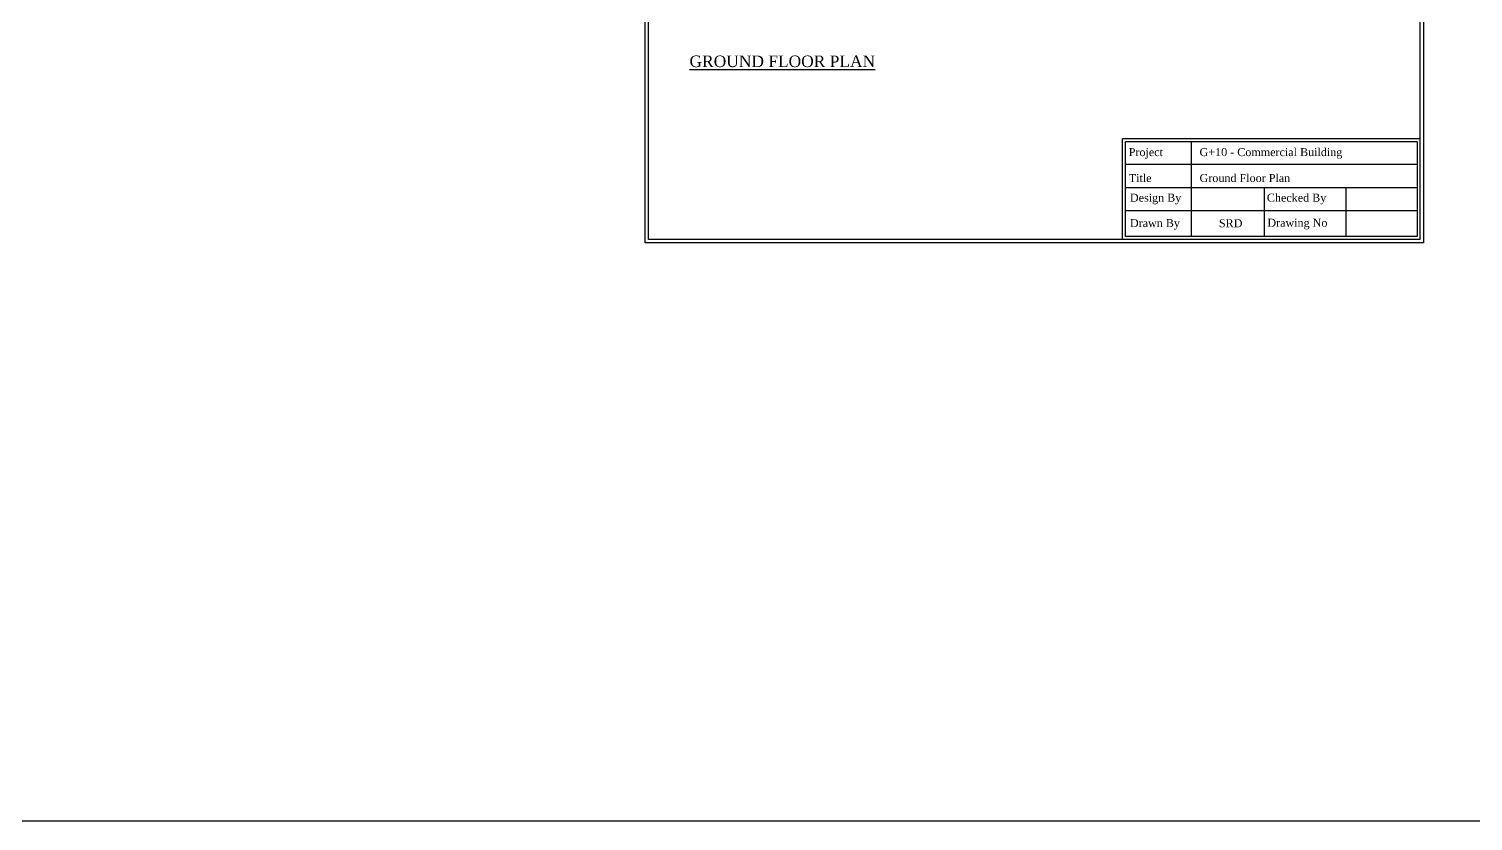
# Model space of a CAD drawing. Header units: feet. Extents: x 36263 to 96584, y 7663 to 35885.
# Drawn here: x 38645 to 41028, y 15540 to 16848 of the extents above; entities that cross this region are included whole.
import ezdxf

# ---------------------------------------------------------------- set-up
doc = ezdxf.new("R2010")
doc.units = ezdxf.units.FT
doc.layers.add('ST DIM', color=11, linetype='Continuous')
doc.layers.add('ST TEX', color=3, linetype='Continuous')
doc.styles.add('RomanS', font='times.ttf')

msp = doc.modelspace()

# ---------------------------------------------------------------- linework, layer by layer
for points in [[(40945.96, 16494.33), (39662.17, 16494.33), (39662.17, 18305.25), (40945.96, 18305.25)], [(40940.26, 16500.03), (39667.87, 16500.03), (39667.87, 18299.55), (40940.26, 18299.55)]]:
    msp.add_lwpolyline(points, close=True)
at = {"layer": 'ST DIM'}
for p, q in [((40695.09, 16661.67), (40695.09, 16661.8)), ((40818.64, 16661.67), (40818.64, 16661.8))]:
    msp.add_line(p, q, dxfattribs=at)
msp.add_lwpolyline([(36262.83, 19198.18), (53143.63, 19198.18), (53143.63, 15540.22), (36262.83, 15540.22)], close=True, dxfattribs=at)
at = {"layer": 'ST TEX', "color": 3, "lineweight": -3}
for p, q in [((40454.32, 16504.78), (40454.32, 16661.67)), ((40454.32, 16661.67), (40935.5, 16661.67)), ((40563.62, 16504.78), (40563.62, 16661.67)), ((40935.5, 16661.67), (40935.5, 16504.78)), ((40935.5, 16623.58), (40454.32, 16623.58)), ((40935.5, 16585.56), (40454.32, 16585.56)), ((40684.05, 16504.78), (40684.05, 16585.56)), ((40818.64, 16504.78), (40818.64, 16585.56)), ((40935.5, 16547.55), (40454.32, 16547.55)), ((40935.5, 16504.78), (40454.32, 16504.78))]:
    msp.add_line(p, q, dxfattribs=at)
msp.add_lwpolyline([(40940.26, 16500.03), (40449.57, 16500.03), (40449.57, 16666.81), (40940.26, 16666.81)], close=True, dxfattribs=at)

# ---------------------------------------------------------------- texts
at = {"layer": 'ST TEX', "color": 3, "lineweight": -3, "style": 'RomanS'}
msp.add_text('%%UGROUND FLOOR PLAN', height=19.0008, dxfattribs=at).set_placement((39735.35, 16784.65))
at = {"layer": 'ST TEX', "color": 3, "lineweight": -3, "char_height": 13.2, "attachment_point": 1, "style": 'RomanS'}
for s, width, insert in [('Project', 53.8101, (40459.88, 16650.91)), ('G+10 - Commercial Building', 364.5232, (40576.79, 16650.91)), ('Title', 53.8101, (40459.88, 16608.14)), ('Ground Floor Plan', 364.5232, (40576.79, 16608.14)), ('Design By', 147.5749, (40461.85, 16575.71)), ('Checked By', 147.5749, (40687.8, 16575.71)), ('Drawn By', 147.5749, (40461.85, 16533.82)), ('SRD', 147.5749, (40608.72, 16533.48)), ('Drawing No', 147.5749, (40688.6, 16534.33))]:
    msp.add_mtext_dynamic_manual_height_columns(s, width=width, gutter_width=47.52, heights=[0], dxfattribs=dict(at, insert=insert))

doc.saveas('drawing.dxf')
